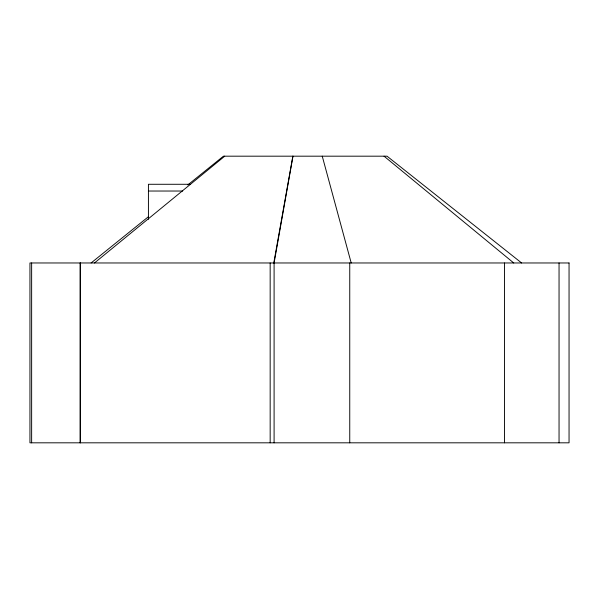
<?xml version="1.0" encoding="UTF-8"?>
<svg xmlns="http://www.w3.org/2000/svg" width="599" height="599" viewBox="0 0 599 599"><rect width="100%" height="100%" fill="white"/><g stroke="black" fill="none" stroke-linecap="round" stroke-linejoin="round"><path stroke-width="0.9" d="M292.978 156.182L274.095 262.968L274.095 442.818M273.78 262.968L292.859 156.182M94.47 262.968L224.722 156.182M91.1 262.968L148.545 216.613M187.809 184.934L223.442 156.182L387.036 156.182L521.617 262.968M190.19 184.282L148.425 184.282L148.425 219.339M148.425 191.029L182.68 191.029M384.049 156.182L513.747 262.968M322.247 156.182L351.209 262.968M559.047 262.968L559.047 442.818M504.53 262.968L504.53 442.818M349.749 262.968L349.749 442.818M270.164 262.968L270.164 442.818M80.423 262.968L80.423 442.818M80.086 262.968L80.086 442.818M31.635 262.968L31.635 442.818M569.05 262.968L29.95 262.968L29.95 442.818L569.05 442.818L569.05 262.968"/></g></svg>
